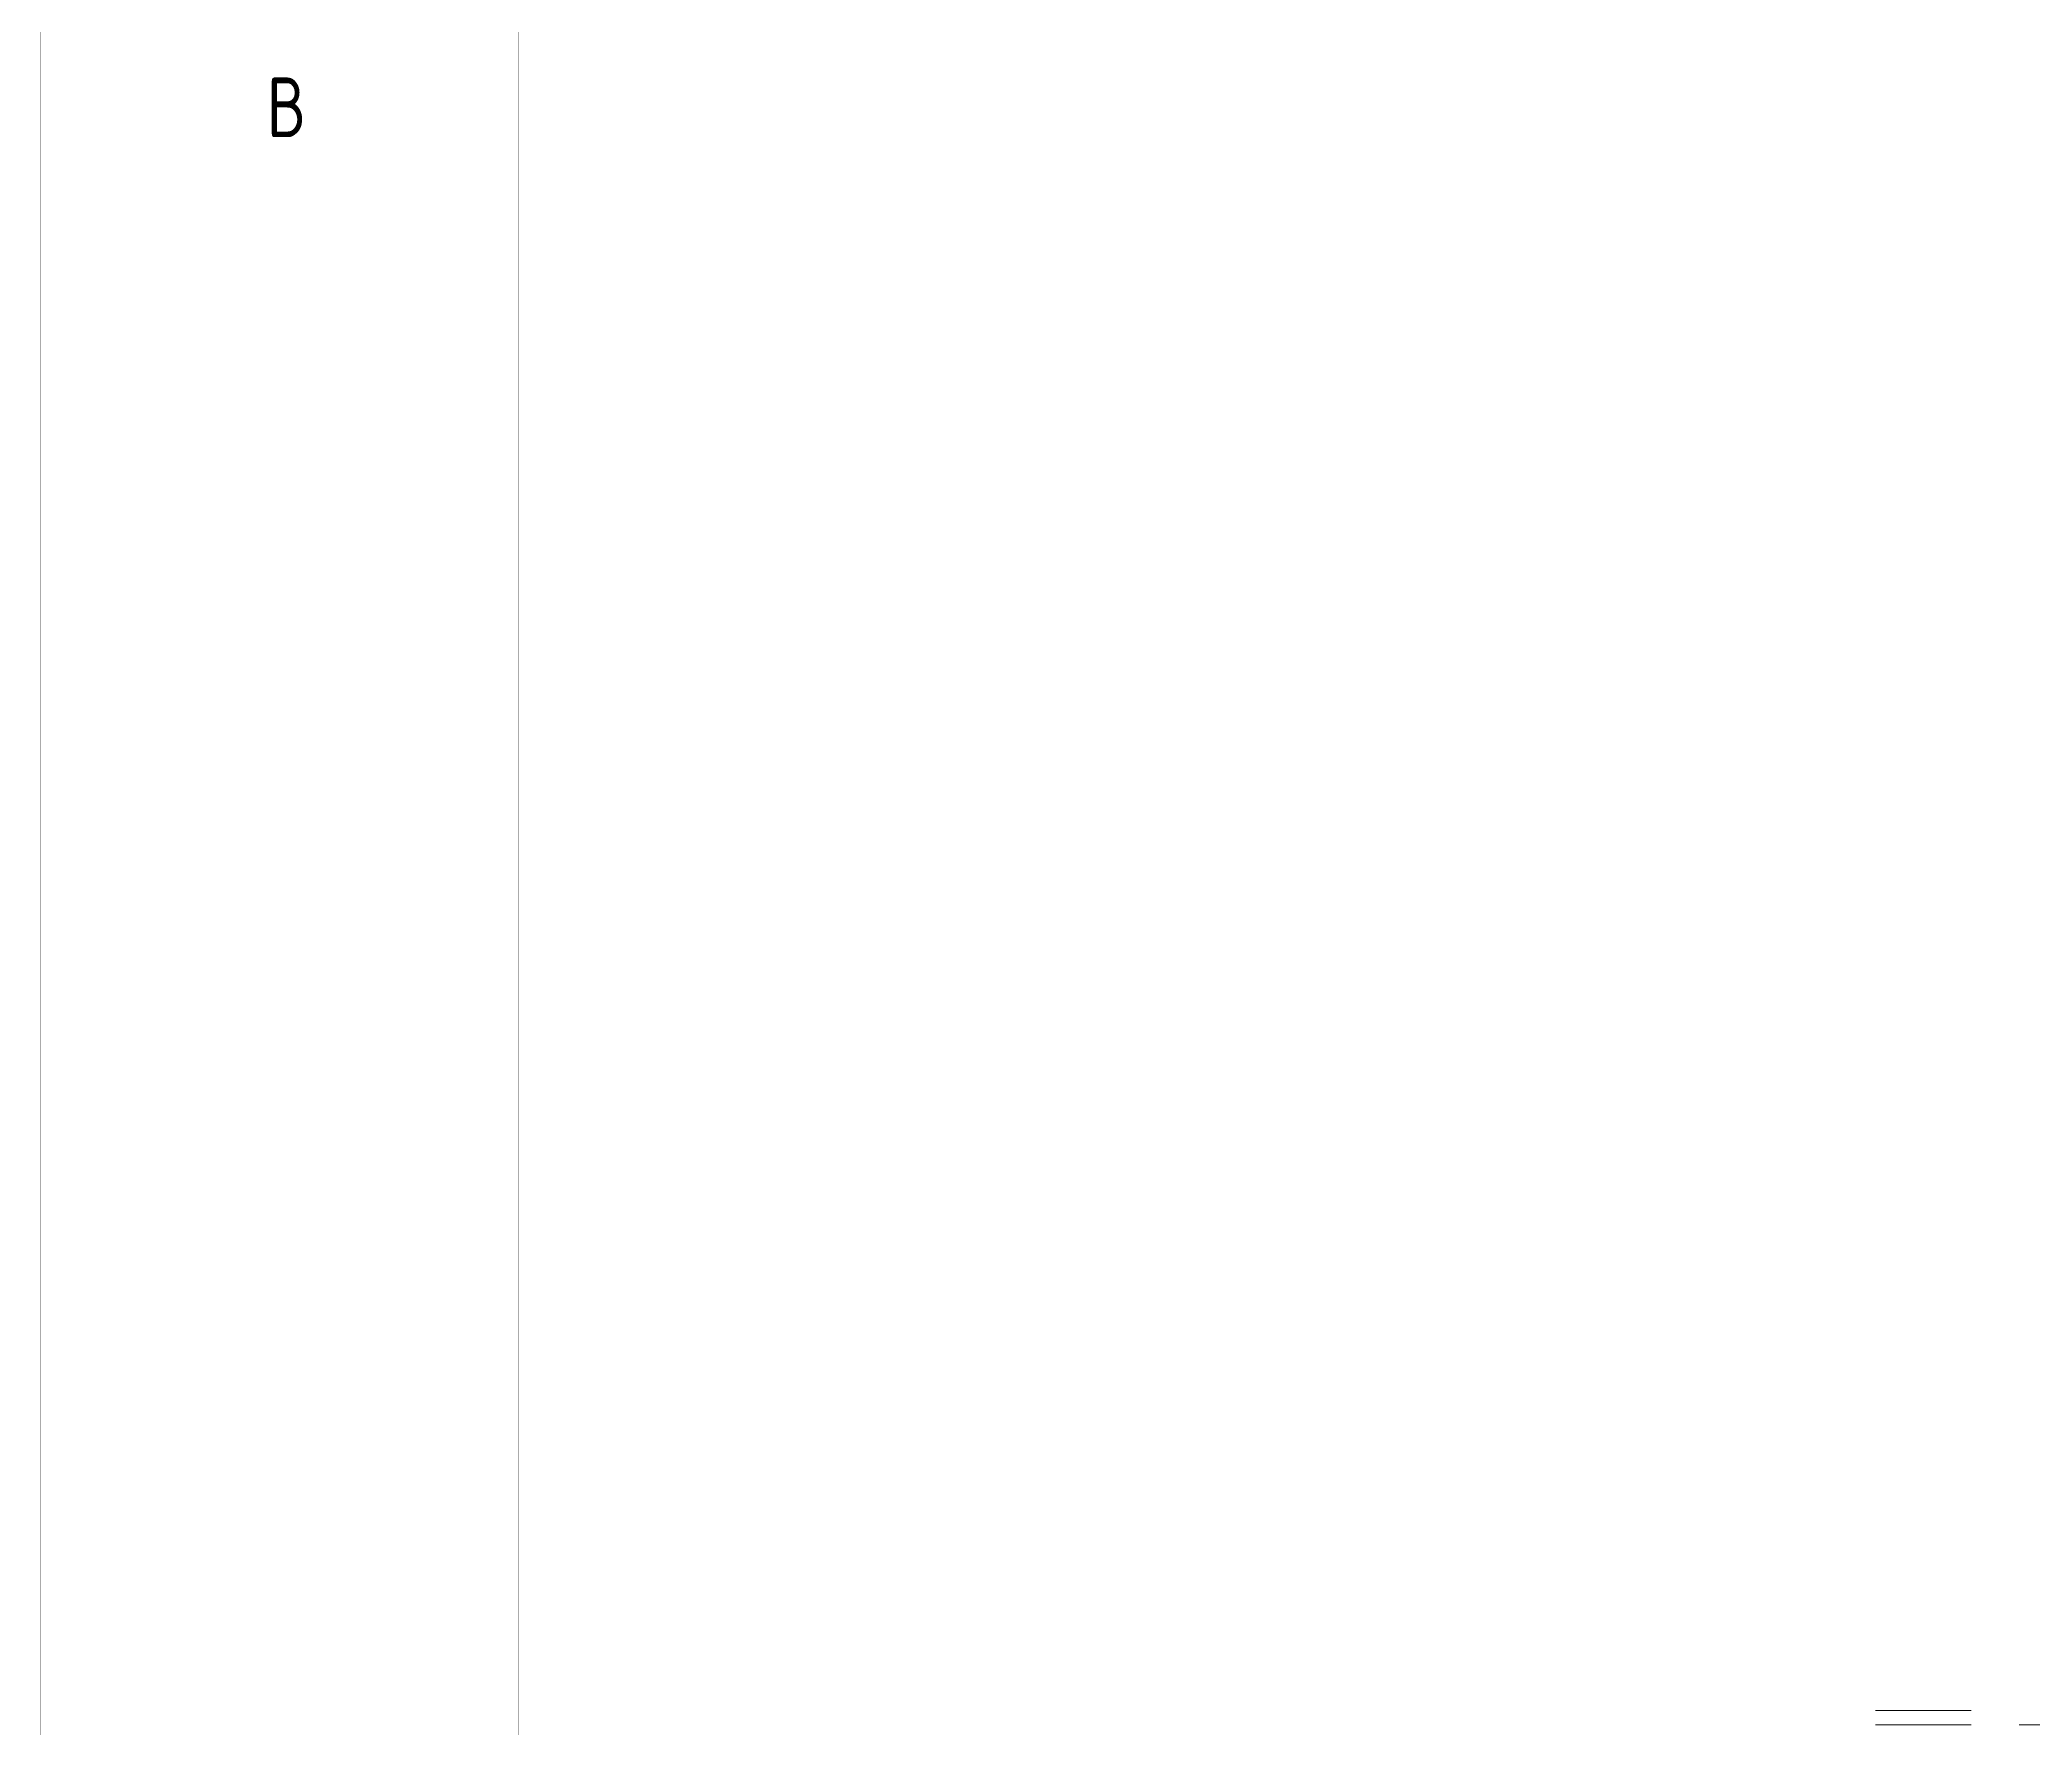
# Model space of a CAD drawing. Header units: millimetres. Extents: x 42007 to 66124, y -556 to 6894.
# Drawn here: x 56055 to 56888, y 4128 to 4833 of the extents above; entities that cross this region are included whole.
import ezdxf

# ---------------------------------------------------------------- set-up
doc = ezdxf.new("R2010")
doc.units = ezdxf.units.MM
for name, pattern in [('K5LT32769', [0]), ('K5LT32775', [0]), ('K5LT32781', [90, 40, -20, 10, -20])]:
    doc.linetypes.add(name, pattern=pattern)
doc.styles.add('KTEXTSTYLE', font='GOST_AU.SHX', dxfattribs={"width": 0.96, "height": 5})

msp = doc.modelspace()

# ---------------------------------------------------------------- linework, layer by layer
at = {"color": 7, "linetype": 'K5LT32781', "lineweight": 18}
for p, q in [((56822.842, 4134.423), (56876.842, 4134.423)), ((56822.842, 4128.423), (56912.842, 4128.423)), ((56822.842, 4128.423), (56876.842, 4128.423))]:
    msp.add_line(p, q, dxfattribs=at)
at = {"color": 7, "linetype": 'K5LT32769', "const_width": 0.18}
msp.add_lwpolyline([(56055.031, 272.675), (64465.031, 272.675), (64465.031, 6212.675), (56055.031, 6212.675)], close=True, dxfattribs=at)
at = {"color": 1, "linetype": 'K5LT32775', "true_color": 0xff0000, "const_width": 0.18}
msp.add_lwpolyline([(56255.031, 6162.675), (64415.031, 6162.675), (64415.031, 322.675), (56255.031, 322.675)], close=True, dxfattribs=at)

# ---------------------------------------------------------------- texts
at = {"color": 7, "insert": (56149.884, 4817.74), "char_height": 3, "attachment_point": 1, "style": 'KTEXTSTYLE'}
msp.add_mtext('\\H3.5;\\W0.965;\\Q15;\\Q0;\\H25.00;{\\c16711935;B}', dxfattribs=at)

doc.saveas('drawing.dxf')
